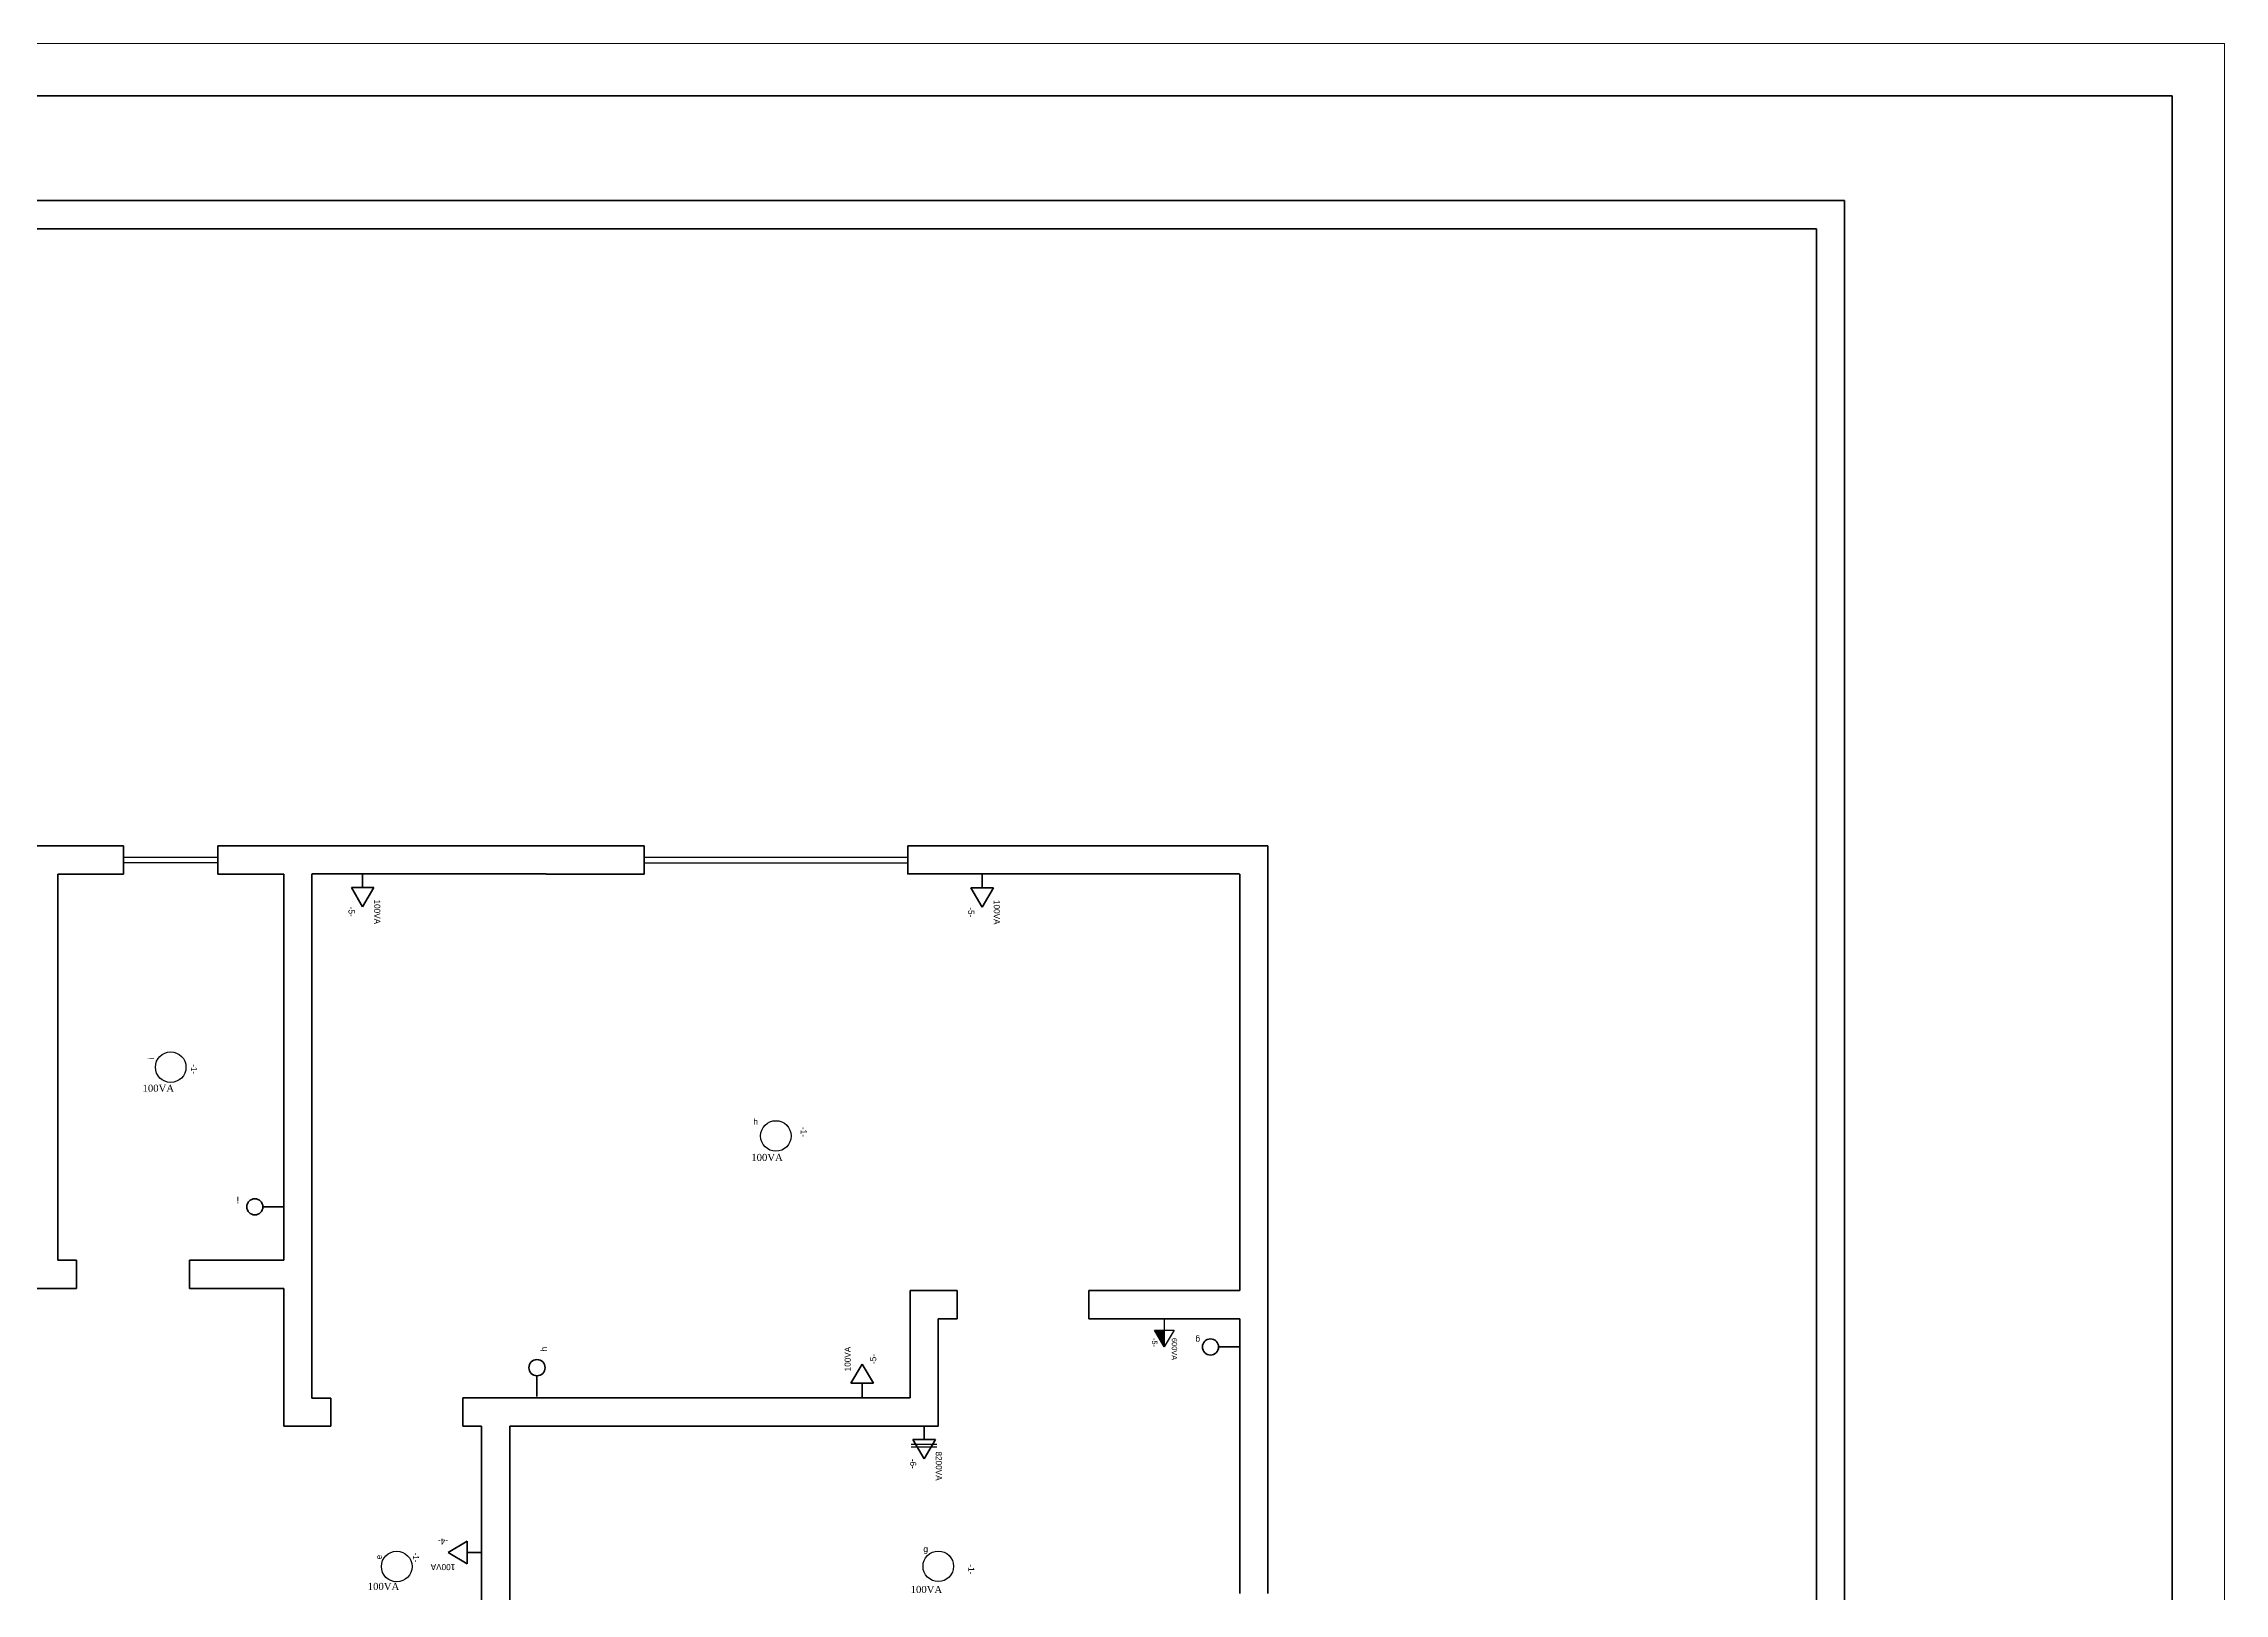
# Model space of a CAD drawing. Header units: millimetres. Extents: x 1501.6 to 1543.6, y 871.9 to 901.6.
# Drawn here: x 1522.8 to 1543.64, y 886.83 to 901.64 of the extents above; entities that cross this region are included whole.
import ezdxf

# ---------------------------------------------------------------- set-up
doc = ezdxf.new("R2010")
doc.units = ezdxf.units.MM
doc.linetypes.add('HIDDEN2', pattern=[4.7625, 3.175, -1.5875])
for name, color, linetype, lineweight in [('0.30', 2, 'Continuous', 30), ('0.40', 3, 'Continuous', 40), ('0.60', 4, 'Continuous', 60), ('1.00', 5, 'Continuous', 100), ('cotas', 6, 'Continuous', 9), ('Interruptores', 7, 'Continuous', 50), ('Tomadas especiais', 7, 'Continuous', 50)]:
    doc.layers.add(name, color=color, linetype=linetype, lineweight=lineweight)
doc.layers.add('Ponto_de_Luz', color=1, linetype='Continuous')
doc.styles.add('80X50', font='arial.ttf', dxfattribs={"height": 0.075})

# ---------------------------------------------------------------- blocks, each defined once
blk = doc.blocks.new('quadro')
at = {"layer": '1.00'}
blk.add_lwpolyline([(1550.794, 906.939), (1510.494, 906.939), (1510.494, 878.239), (1550.794, 878.239)], close=True, dxfattribs=at)
at = {"layer": 'cotas'}
blk.add_lwpolyline([(1551.294, 907.439), (1509.244, 907.439), (1509.244, 877.739), (1551.294, 877.739)], close=True, dxfattribs=at)
blk = doc.blocks.new('TB-230')
h = blk.add_hatch()
h.set_pattern_fill('ANGLE', color=255, scale=1.112158, angle=90)
h.set_pattern_definition([(90, (988.0724, -1702.954), (-7.768424, 1e-12), [5.649763, -2.11866]), (180, (988.0724, -1702.954), (-1e-12, -7.768424), [5.649763, -2.11866])])
h.paths.add_polyline_path([(0.143, 0.12), (0.143, -0.12), (0.195, -0.09), (0.195, 0.09)])
h.paths.add_polyline_path([(0.195, 0.09), (0.195, -0.09), (0.225, -0.072), (0.225, 0.072)])
h.paths.add_polyline_path([(0.225, 0.072), (0.225, -0.072), (0.347, 0)])
for p, q in [((0.143, -0.12), (0.143, 0.12)), ((0.143, 0.12), (0.347, 0)), ((0, 0), (0.143, 0)), ((0.347, 0), (0.143, -0.12))]:
    blk.add_line(p, q)
blk = doc.blocks.new('A$C715976ac')
blk.add_hatch(color=7).paths.add_polyline_path([(0.113, 0.115), (0.113, 0.021), (0.273, 0.115)])
at = {"color": 7}
for p, q in [((0.113, 0.21), (0.273, 0.115)), ((0.113, 0.021), (0.113, 0.21)), ((0, 0.115), (0.273, 0.115)), ((0.273, 0.115), (0.113, 0.021))]:
    blk.add_line(p, q, dxfattribs=at)
at = {"color": 7, "linetype": 'HIDDEN2'}
for s, p in [('600VA', (0.187, 0.186)), ('-5-', (0.187, -0.003))]:
    blk.add_text(s, height=0.0512, dxfattribs=at).set_placement(p)

msp = doc.modelspace()

# ---------------------------------------------------------------- hatches: boundary and pattern name
h = msp.add_hatch()
h.set_pattern_fill('ANGLE', color=255)
h.set_pattern_definition([(0, (0, 0), (0, 6.985), [5.08, -1.905]), (90, (0, 0), (-6.985, 4e-16), [5.08, -1.905])])
h.paths.add_polyline_path([(1531.216, 888.226), (1531.151, 888.226), (1531.216, 888.116)])
h.paths.add_polyline_path([(1531.216, 888.253), (1531.135, 888.253), (1531.151, 888.226), (1531.216, 888.226)])
h.paths.add_polyline_path([(1531.216, 888.299), (1531.108, 888.299), (1531.135, 888.253), (1531.216, 888.253)])

# ---------------------------------------------------------------- linework, layer by layer
for p, q in [((1505.94, 900.137), (1539.741, 900.137)), ((1525.095, 890.012), (1525.095, 891.063))]:
    msp.add_line(p, q)
at = {"color": 1}
msp.add_line((1525.095, 888.426), (1525.095, 888.426), dxfattribs=at)
msp.add_line((1525.095, 888.426), (1525.095, 888.426), dxfattribs=at)
at = {"color": 7, "linetype": 'HIDDEN2'}
for p, q in [((1531.337, 888.253), (1531.091, 888.253)), ((1531.337, 888.226), (1531.091, 888.226))]:
    msp.add_line(p, q, dxfattribs=at)
at = {"layer": '0.30'}
for p, q in [((1523.565, 893.864), (1524.465, 893.864)), ((1524.465, 893.81), (1523.565, 893.81)), ((1528.538, 893.864), (1531.058, 893.864)), ((1528.538, 893.81), (1531.058, 893.81))]:
    msp.add_line(p, q, dxfattribs=at)
at = {"layer": '0.40'}
for points in [[(1505.94, 898.967), (1505.94, 900.137), (1540.011, 900.137)], [(1540.011, 874.937), (1540.011, 900.137)], [(1506.21, 898.967), (1506.21, 899.867), (1539.741, 899.867)], [(1539.741, 875.207), (1539.741, 899.867)]]:
    msp.add_lwpolyline(points, dxfattribs=at)
at = {"layer": '0.60'}
for p, q in [((1520.91, 893.972), (1523.565, 893.972)), ((1523.565, 893.702), (1523.565, 893.972)), ((1524.465, 893.972), (1528.538, 893.972)), ((1524.465, 893.702), (1524.465, 893.972)), ((1528.538, 893.702), (1528.538, 893.972)), ((1531.058, 893.972), (1534.5, 893.972)), ((1531.058, 893.702), (1531.058, 893.972)), ((1522.935, 893.702), (1523.565, 893.702)), ((1522.935, 893.702), (1522.935, 890.906)), ((1523.565, 893.702), (1522.935, 893.702)), ((1524.465, 893.702), (1525.095, 893.702)), ((1525.095, 893.702), (1524.465, 893.702)), ((1525.095, 893.702), (1525.095, 890.012)), ((1527.603, 893.705), (1525.364, 893.705)), ((1525.365, 889.742), (1525.365, 893.702)), ((1525.365, 893.702), (1525.365, 888.696)), ((1525.365, 893.702), (1525.365, 888.696)), ((1525.365, 890.138), (1525.365, 893.702)), ((1528.538, 893.702), (1527.604, 893.702)), ((1531.055, 893.704), (1534.228, 893.704)), ((1534.23, 893.702), (1534.23, 889.724)), ((1522.935, 893.432), (1522.935, 890.906)), ((1525.095, 890.012), (1525.095, 893.432)), ((1525.095, 892.406), (1525.095, 893.432)), ((1522.935, 890.906), (1522.935, 890.012)), ((1522.935, 890.636), (1522.935, 890.012)), ((1522.935, 890.012), (1523.115, 890.012)), ((1523.115, 890.012), (1523.115, 889.742)), ((1524.195, 890.012), (1525.095, 890.012)), ((1524.195, 890.012), (1524.195, 889.742)), ((1522.935, 889.742), (1522.485, 889.742)), ((1525.095, 889.742), (1525.095, 888.426)), ((1531.53, 889.454), (1531.53, 889.724)), ((1532.79, 889.454), (1532.79, 889.724)), ((1531.35, 888.428), (1531.35, 889.454)), ((1531.35, 889.454), (1531.53, 889.454)), ((1532.79, 889.454), (1534.23, 889.454)), ((1534.23, 889.454), (1534.23, 886.827)), ((1525.365, 888.696), (1525.545, 888.696)), ((1525.545, 888.696), (1525.545, 888.426)), ((1526.805, 888.698), (1526.805, 888.426)), ((1531.08, 888.698), (1527.255, 888.698)), ((1525.365, 888.428), (1525.365, 888.426)), ((1525.365, 888.428), (1525.365, 888.426)), ((1526.805, 888.426), (1526.985, 888.426)), ((1526.985, 888.426), (1526.985, 885.746)), ((1527.255, 888.428), (1527.255, 885.746)), ((1531.08, 888.428), (1527.255, 888.428)), ((1531.08, 888.428), (1531.35, 888.428))]:
    msp.add_line(p, q, dxfattribs=at)
for points in [[(1534.5, 886.827), (1534.5, 893.972)], [(1525.365, 890.138), (1525.365, 893.702)], [(1522.935, 889.742), (1522.935, 889.742), (1523.115, 889.742)], [(1524.195, 889.742), (1525.095, 889.742)], [(1531.53, 889.724), (1531.08, 889.724)], [(1531.08, 889.724), (1531.08, 888.698)], [(1534.23, 889.724), (1532.79, 889.724)], [(1525.365, 888.696), (1525.365, 888.878)], [(1525.545, 888.696), (1525.365, 888.696), (1525.365, 888.876)], [(1527.255, 888.698), (1526.805, 888.698)], [(1525.545, 888.426), (1525.095, 888.426)], [(1526.985, 888.426), (1526.805, 888.426)]]:
    msp.add_lwpolyline(points, dxfattribs=at)
at = {"layer": 'Interruptores', "color": 7, "flags": 128}
for points in [[(1525.094, 890.523), (1524.897, 890.523)], [(1534.225, 889.184), (1534.028, 889.184)], [(1527.515, 888.712), (1527.515, 888.909)]]:
    msp.add_lwpolyline(points, close=True, dxfattribs=at)
at = {"layer": 'Interruptores', "color": 7}
for centre in [(1524.819, 890.523), (1533.951, 889.184), (1527.515, 888.986)]:
    msp.add_circle(centre, 0.0773, dxfattribs=at)
at = {"layer": 'Ponto_de_Luz', "color": 7}
for centre in [(1524.015, 891.857), (1529.798, 891.2), (1526.175, 887.086), (1531.35, 887.088)]:
    msp.add_circle(centre, 0.146, dxfattribs=at)

# ---------------------------------------------------------------- block references
at = {"color": 1}
msp.add_blockref('quadro', (-7.654, -5.802), dxfattribs=at)
at = {"color": 255, "rotation": 270}
msp.add_blockref('A$C715976ac', (1533.395, 889.457), dxfattribs=at)
at = {"layer": 'Tomadas especiais', "color": 7, "xscale": 0.8991528196204149, "yscale": 0.8991528196204149, "zscale": 0.8991528196204149}
for p, rotation in [((1525.849, 893.702), 270), ((1531.77, 893.698), 270), ((1530.623, 888.708), 89.99999999999999), ((1531.216, 888.428), 270.0000000000102), ((1526.977, 887.22), 180)]:
    msp.add_blockref('TB-230', p, dxfattribs=dict(at, rotation=rotation))

# ---------------------------------------------------------------- texts
at = {"color": 7, "linetype": 'HIDDEN2'}
for s, rotation, p in [('-5-', 270, (1525.714, 893.39)), ('100VA', 270, (1525.959, 893.459)), ('-5-', 270, (1531.635, 893.385)), ('100VA', 270, (1531.88, 893.455)), ('i', 90, (1523.856, 891.933)), ('-1-', 270, (1524.208, 891.886)), ('-1-', 270, (1530.036, 891.286)), ('i', 180, (1524.665, 890.619)), ('g', 180, (1533.851, 889.279)), ('h', 90, (1527.61, 889.141)), ('100VA', 90, (1530.513, 888.951)), ('-5-', 90, (1530.757, 889.021)), ('8200VA', 270, (1531.326, 888.185)), ('-6-', 270, (1531.081, 888.115)), ('-4-', 180, (1526.664, 887.355)), ('e', 90, (1526.033, 887.154)), ('-1-', 270, (1526.329, 887.22)), ('100VA', 180, (1526.734, 887.11)), ('-1-', 270, (1531.636, 887.107))]:
    msp.add_text(s, height=0.0585, rotation=rotation, dxfattribs=at).set_placement(p)
at = {"color": 255, "char_height": 0.0585, "attachment_point": 1, "style": '80X50'}
for s, insert, width in [('h', (1529.582, 891.366), 0.03627), ('g', (1531.207, 887.283), 0.03925)]:
    msp.add_mtext(s, dxfattribs=dict(at, insert=insert, width=width))
at = {"layer": 'Ponto_de_Luz', "color": 7, "char_height": 0.06766, "width": 0.233, "attachment_point": 1}
for insert in [(1523.746, 891.69), (1529.563, 891.029), (1525.898, 886.93), (1531.086, 886.901)]:
    msp.add_mtext('{\\fTimes New Roman|b0|i0|c0|p18;100VA}', dxfattribs=dict(at, insert=insert))

doc.saveas('drawing.dxf')
